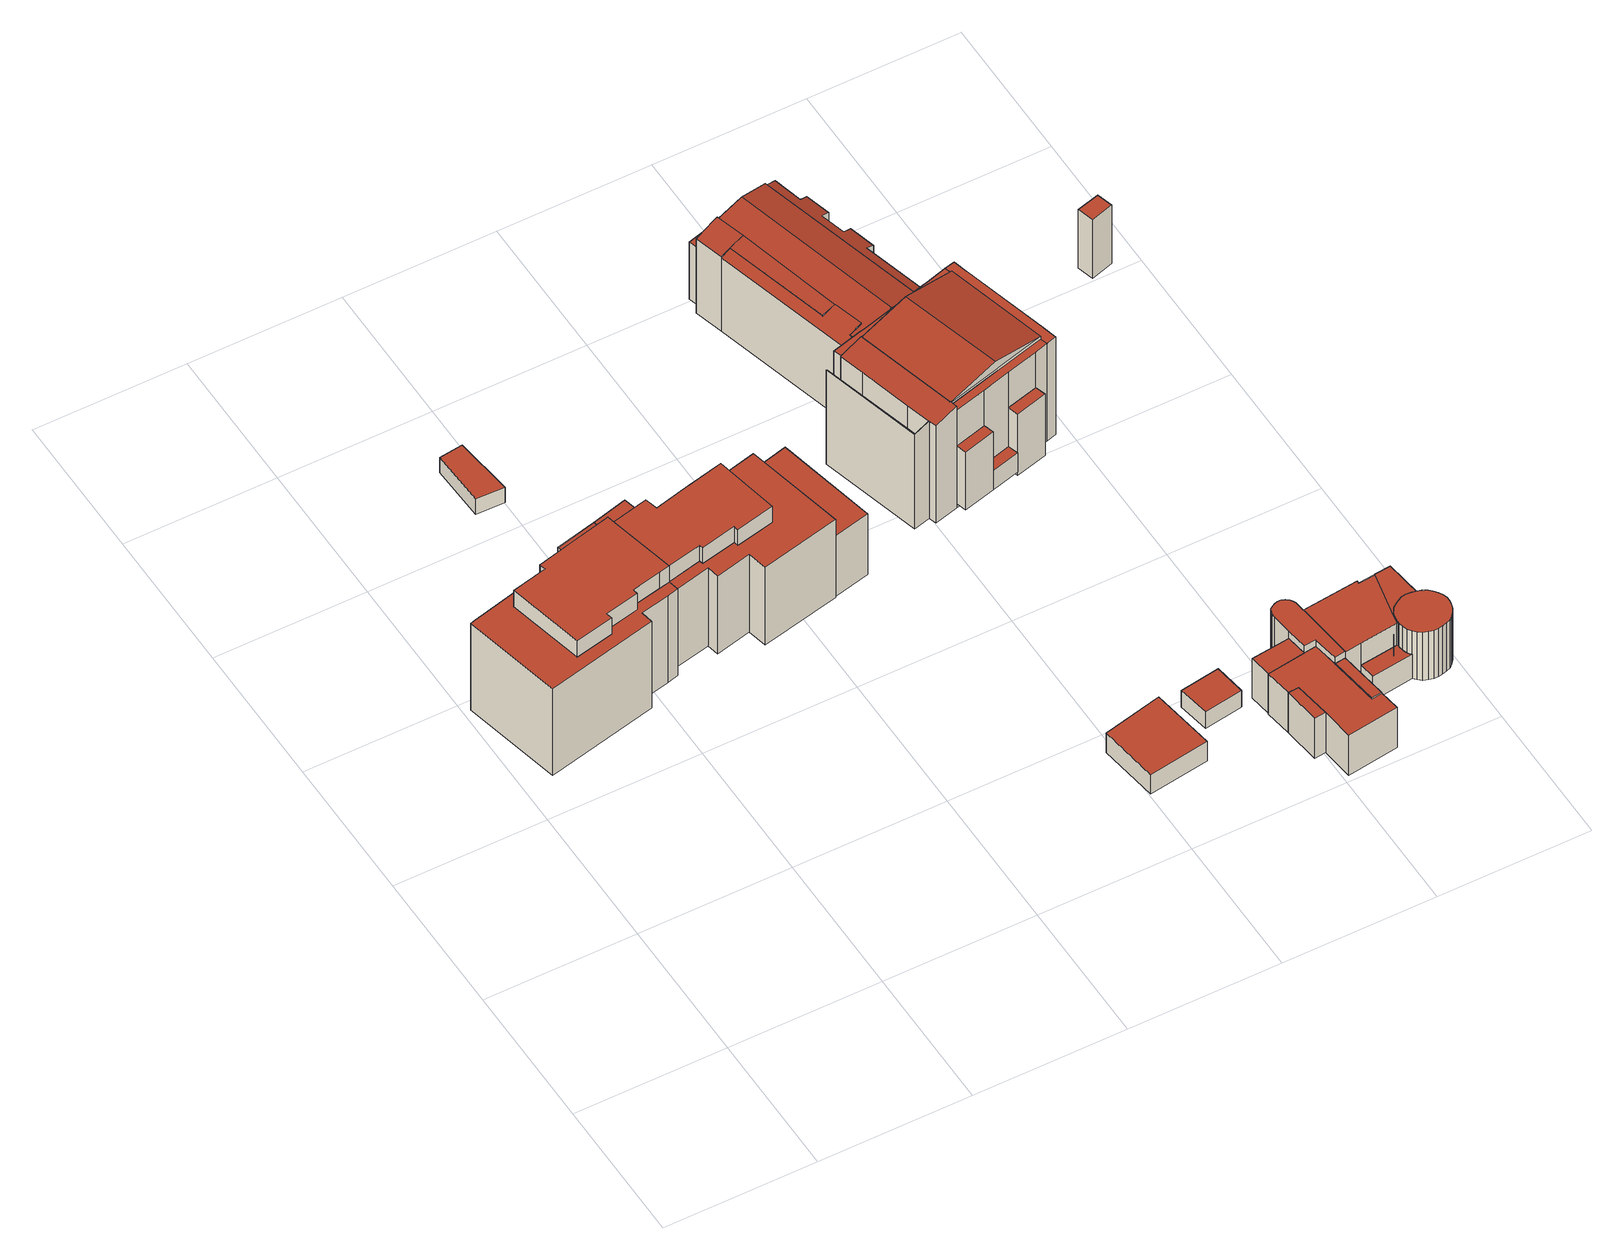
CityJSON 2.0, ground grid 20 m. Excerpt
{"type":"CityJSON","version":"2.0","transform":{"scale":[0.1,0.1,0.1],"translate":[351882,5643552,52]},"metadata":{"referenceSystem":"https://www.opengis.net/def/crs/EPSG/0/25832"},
"CityObjects":{
"building1":{"type":"Building","attributes":{"Gemeindeschluessel":"05315000","Geometrietyp2DReferenz":"3000","function":"31001_1010"},"address":[{"country":"Germany","locality":"Köln","thoroughfareNumber":"395","thoroughfareName":"Dürener Str."}],"children":["building1-1","building1-2","building1-3"]},
"building1-1":{"type":"BuildingPart","attributes":{"roofType":"1000","measuredHeight":15.23,"storeysAboveGround":5},"parents":["building1"],"geometry":[{"type":"MultiSurface","lod":"2","boundaries":[[[0,1,2,3,4,5,6,7,8,9,10,11,12,13]],[[14,15,16,17,18,19,20,21,22,23,24,25,26,27]],[[9,16,15,10]],[[6,19,18,7]],[[5,20,19,6]],[[2,1,28,29]],[[24,23,29,28]],[[1,0,30,28]],[[25,24,28,30]],[[0,13,31,30]],[[26,25,30,31]],[[13,12,32,31]],[[27,26,31,32]],[[12,11,33,32]],[[14,27,32,33]],[[11,10,34,33]],[[15,14,33,34]],[[35,36,17,16]],[[9,8,37,38]],[[36,35,38,37]],[[36,39,18,17]],[[8,7,40,37]],[[39,36,37,40]],[[5,4,41,42]],[[21,20,42,41]],[[4,3,43,41]],[[22,21,41,43]],[[3,2,29,43]],[[23,22,43,29]]],"semantics":{"surfaces":[{"type":"RoofSurface"},{"type":"GroundSurface"},{"type":"WallSurface"},{"type":"ClosureSurface"}],"values":[0,1,2,2,2,2,3,2,3,2,3,2,3,2,3,2,3,2,2,3,2,2,3,2,3,2,3,2,3]}}]},
"building1-2":{"type":"BuildingPart","attributes":{"roofType":"1000","measuredHeight":14.32,"storeysAboveGround":5},"address":[{"country":"Germany","locality":"Köln","thoroughfareNumber":"395","thoroughfareName":"Dürener Str."}],"parents":["building1"],"geometry":[{"type":"MultiSurface","lod":"2","boundaries":[[[44,45,46,47]],[[34,48,45,44]],[[49,50,51,42]],[[52,53,50,49]],[[54,55,53,52]],[[56,57,55,54]],[[58,59,57,56]],[[60,61,59,58]],[[47,46,61,60]],[[58,56,54,52,49,42,41,43,29,28,30,31,32,33,34,44,47,60]],[[45,48,62,63,64,65,66,67,68,69,51,50,53,55,57,59,61,46]],[[15,14,62,48]],[[34,33,14,15]],[[14,27,63,62]],[[33,32,27,14]],[[27,26,64,63]],[[32,31,26,27]],[[26,25,65,64]],[[31,30,25,26]],[[25,24,66,65]],[[30,28,24,25]],[[24,23,67,66]],[[28,29,23,24]],[[23,22,68,67]],[[29,43,22,23]],[[22,21,69,68]],[[43,41,21,22]],[[21,20,51,69]],[[41,42,20,21]]],"semantics":{"surfaces":[{"type":"WallSurface"},{"type":"RoofSurface"},{"type":"GroundSurface"},{"type":"ClosureSurface"}],"values":[0,0,0,0,0,0,0,0,0,1,2,0,3,0,3,0,3,0,3,0,3,0,3,0,3,0,3,0,3]}}]},
"building1-3":{"type":"BuildingPart","attributes":{"roofType":"1000","measuredHeight":11.61,"storeysAboveGround":5},"address":[{"country":"Germany","locality":"Köln","thoroughfareNumber":"395","thoroughfareName":"Dürener Str."}],"parents":["building1"],"geometry":[{"type":"Solid","lod":"2","boundaries":[[[[40,39,70,71]],[[72,73,35,38]],[[71,70,73,72]],[[38,37,40,71,72]],[[39,36,35,73,70]],[[40,37,36,39]],[[37,38,35,36]]]],"semantics":{"surfaces":[{"type":"WallSurface"},{"type":"RoofSurface"},{"type":"GroundSurface"},{"type":"ClosureSurface"}],"values":[[0,0,0,1,2,3,3]]}}]},
"building2":{"type":"Building","attributes":{"Geometrietyp2DReferenz":"3000","Gemeindeschluessel":"05315000","function":"31001_2000","roofType":"1000","measuredHeight":2.49,"storeysAboveGround":1},"address":[{"country":"Germany","locality":"Köln","thoroughfareNumber":"395","thoroughfareName":"Dürener Str."}],"geometry":[{"type":"Solid","lod":"2","boundaries":[[[[74,75,76,77]],[[78,79,75,74]],[[80,81,79,78]],[[77,76,81,80]],[[78,74,77,80]],[[75,79,81,76]]]],"semantics":{"surfaces":[{"type":"WallSurface"},{"type":"RoofSurface"},{"type":"GroundSurface"}],"values":[[0,0,0,0,1,2]]}}]},
"building3":{"type":"Building","attributes":{"Gemeindeschluessel":"05315000","Geometrietyp2DReferenz":"3000","function":"31001_1120"},"address":[{"country":"Germany","locality":"Köln","thoroughfareNumber":"393","thoroughfareName":"Dürener Str."}],"children":["building3-1","building3-2","building3-3","building3-4","building3-5"]},
"building3-1":{"type":"BuildingPart","attributes":{"roofType":"1000","measuredHeight":12.78,"storeysAboveGround":4},"parents":["building3"],"geometry":[{"type":"MultiSurface","lod":"2","boundaries":[[[82,83,84,85]],[[86,87,83,82]],[[49,88,87,86]],[[42,89,88,49]],[[90,91,92,93]],[[94,95,91,90]],[[96,97,98,99]],[[85,84,97,96]],[[99,94,90,93,100,101,102,103,104,42,49,86,82,85,96]],[[83,87,88,89,105,106,107,108,109,92,91,95,98,97,84]],[[20,110,105,89]],[[42,104,110,20]],[[110,111,106,105]],[[104,103,111,110]],[[111,112,107,106]],[[103,102,112,111]],[[112,113,108,107]],[[102,101,113,112]],[[113,114,109,108]],[[101,100,114,113]],[[114,115,92,109]],[[100,93,115,114]],[[116,117,98,95]],[[94,99,118,119]],[[119,118,117,116]]],"semantics":{"surfaces":[{"type":"WallSurface"},{"type":"RoofSurface"},{"type":"GroundSurface"},{"type":"ClosureSurface"}],"values":[0,0,0,0,0,0,0,0,1,2,0,3,0,3,0,3,0,3,0,3,0,3,0,0,3]}}]},
"building3-2":{"type":"BuildingPart","attributes":{"roofType":"1000","measuredHeight":9.91,"storeysAboveGround":4},"address":[{"country":"Germany","locality":"Köln","thoroughfareNumber":"393","thoroughfareName":"Dürener Str."}],"parents":["building3"],"geometry":[{"type":"Solid","lod":"2","boundaries":[[[[120,121,122,123]],[[118,117,121,120]],[[123,122,116,119]],[[118,120,123,119]],[[121,117,116,122]],[[118,119,116,117]]]],"semantics":{"surfaces":[{"type":"WallSurface"},{"type":"RoofSurface"},{"type":"GroundSurface"},{"type":"ClosureSurface"}],"values":[[0,0,0,1,2,3]]}}]},
"building3-3":{"type":"BuildingPart","attributes":{"roofType":"1000","measuredHeight":11.73,"storeysAboveGround":4},"address":[{"country":"Germany","locality":"Köln","thoroughfareNumber":"393","thoroughfareName":"Dürener Str."}],"parents":["building3"],"geometry":[{"type":"Solid","lod":"2","boundaries":[[[[124,125,126,127]],[[40,128,129,130]],[[71,131,128,40]],[[127,126,131,71]],[[40,130,124,127,71]],[[125,129,128,131,126]],[[124,130,129,125]]]],"semantics":{"surfaces":[{"type":"WallSurface"},{"type":"RoofSurface"},{"type":"GroundSurface"},{"type":"ClosureSurface"}],"values":[[0,0,0,0,1,2,3]]}}]},
"building3-4":{"type":"BuildingPart","attributes":{"roofType":"1000","measuredHeight":15.21,"storeysAboveGround":4},"address":[{"country":"Germany","locality":"Köln","thoroughfareNumber":"393","thoroughfareName":"Dürener Str."}],"parents":["building3"],"geometry":[{"type":"MultiSurface","lod":"2","boundaries":[[[132,115,133,134]],[[6,19,20,5]],[[135,136,137,138,139,132,134,140,141,6,5]],[[142,143,133,115,114,113,112,111,110,20,19]],[[129,125,142,19]],[[6,141,124,130]],[[125,129,130,124]],[[125,144,143,142]],[[141,140,145,124]],[[144,125,124,145]],[[144,146,133,143]],[[140,134,147,145]],[[146,144,145,147]],[[132,139,100,93]],[[114,115,93,100]],[[139,138,101,100]],[[113,114,100,101]],[[138,137,102,101]],[[112,113,101,102]],[[137,136,103,102]],[[111,112,102,103]],[[136,135,104,103]],[[110,111,103,104]],[[135,5,42,104]],[[20,110,104,42]]],"semantics":{"surfaces":[{"type":"WallSurface"},{"type":"RoofSurface"},{"type":"GroundSurface"},{"type":"ClosureSurface"}],"values":[0,0,1,2,0,0,3,0,0,3,0,0,3,0,3,0,3,0,3,0,3,0,3,0,3]}}]},
"building3-5":{"type":"BuildingPart","attributes":{"roofType":"1000","measuredHeight":11.7,"storeysAboveGround":4},"address":[{"country":"Germany","locality":"Köln","thoroughfareNumber":"393","thoroughfareName":"Dürener Str."}],"parents":["building3"],"geometry":[{"type":"Solid","lod":"2","boundaries":[[[[148,149,125,124]],[[147,146,149,148]],[[147,148,124,145]],[[149,146,144,125]],[[147,145,144,146]],[[145,124,125,144]]]],"semantics":{"surfaces":[{"type":"WallSurface"},{"type":"RoofSurface"},{"type":"GroundSurface"},{"type":"ClosureSurface"}],"values":[[0,0,1,2,3,3]]}}]},
"building4":{"type":"Building","attributes":{"Geometrietyp2DReferenz":"3000","Gemeindeschluessel":"05315000","function":"31001_1010","roofType":"1000","measuredHeight":3.23,"storeysAboveGround":1},"address":[{"country":"Germany","locality":"Köln","thoroughfareNumber":"17a","thoroughfareName":"Werthmannstr."}],"geometry":[{"type":"Solid","lod":"2","boundaries":[[[[150,151,152,153]],[[154,155,151,150]],[[156,157,155,154]],[[153,152,157,156]],[[154,150,153,156]],[[151,155,157,152]]]],"semantics":{"surfaces":[{"type":"WallSurface"},{"type":"RoofSurface"},{"type":"GroundSurface"}],"values":[[0,0,0,0,1,2]]}}]},
"building5":{"type":"Building","attributes":{"Geometrietyp2DReferenz":"3000","Gemeindeschluessel":"05315000","function":"31001_2463","roofType":"1000","measuredHeight":2.62,"storeysAboveGround":1},"address":[{"country":"Germany","locality":"Köln","thoroughfareNumber":"19","thoroughfareName":"Werthmannstr."}],"geometry":[{"type":"Solid","lod":"2","boundaries":[[[[158,159,160,161]],[[162,163,159,158]],[[164,165,163,162]],[[161,160,165,164]],[[162,158,161,164]],[[159,163,165,160]]]],"semantics":{"surfaces":[{"type":"WallSurface"},{"type":"RoofSurface"},{"type":"GroundSurface"}],"values":[[0,0,0,0,1,2]]}}]},
"building6":{"type":"Building","attributes":{"Geometrietyp2DReferenz":"3000","Gemeindeschluessel":"05315000","function":"51009_1610","roofType":"1000","measuredHeight":6.62},"geometry":[{"type":"Solid","lod":"2","boundaries":[[[[166,167,168,169]],[[170,171,167,166]],[[172,173,171,170]],[[169,168,173,172]],[[170,166,169,172]],[[167,171,173,168]]]],"semantics":{"surfaces":[{"type":"WallSurface"},{"type":"RoofSurface"},{"type":"GroundSurface"}],"values":[[0,0,0,0,1,2]]}}]},
"building7":{"type":"Building","attributes":{"Geometrietyp2DReferenz":"3000","Gemeindeschluessel":"05315000","function":"51009_1610","roofType":"1000","measuredHeight":6.49},"geometry":[{"type":"Solid","lod":"2","boundaries":[[[[174,175,176,177]],[[178,179,175,174]],[[180,181,179,178]],[[177,176,181,180]],[[178,174,177,180]],[[175,179,181,176]]]],"semantics":{"surfaces":[{"type":"WallSurface"},{"type":"RoofSurface"},{"type":"GroundSurface"}],"values":[[0,0,0,0,1,2]]}}]},
"building8":{"type":"Building","attributes":{"Gemeindeschluessel":"05315000","Geometrietyp2DReferenz":"3000","function":"31001_1010"},"address":[{"country":"Germany","locality":"Köln","thoroughfareNumber":"387d","thoroughfareName":"Dürener Str."}],"children":["building8-1","building8-2","building8-3","building8-4","building8-5","building8-6","building8-7","building8-8","building8-9","building8-10","building8-11"]},
"building8-1":{"type":"BuildingPart","attributes":{"roofType":"2100","measuredHeight":16.76,"storeysAboveGround":4},"parents":["building8"],"geometry":[{"type":"MultiSurface","lod":"2","boundaries":[[[182,183,184,185]],[[186,187,188,189]],[[190,191,187,186]],[[192,193,191,190]],[[194,195,193,192]],[[196,197,195,194]],[[198,196,194,192,190,186,189,182,185,199,200,201,202,203]],[[204,205,206,184,183,188,187,191,193,195,197,207,208,209]],[[210,211,204,209]],[[202,201,212,213]],[[211,210,213,212]],[[211,214,205,204]],[[201,200,215,212]],[[214,211,212,215]],[[199,216,217]],[[200,217,216,206,205]],[[218,219,184,206]],[[199,185,220,221]],[[221,220,219,218]],[[182,189,222,223]],[[188,183,223,222]],[[224,225,207,197]],[[196,198,226,227]],[[225,224,227,226]],[[198,203,228,226]],[[229,208,207,225]],[[229,225,226,228]],[[229,210,209,208]],[[203,202,213,228]],[[210,229,228,213]]],"semantics":{"surfaces":[{"type":"WallSurface"},{"type":"RoofSurface"},{"type":"GroundSurface"},{"type":"ClosureSurface"}],"values":[0,0,0,0,0,0,1,2,0,0,3,0,0,3,0,3,0,0,3,0,3,0,0,3,0,0,3,0,0,3]}}]},
"building8-2":{"type":"BuildingPart","attributes":{"roofType":"1000","measuredHeight":16.14,"storeysAboveGround":4},"parents":["building8"],"geometry":[{"type":"MultiSurface","lod":"2","boundaries":[[[230,231,205,232]],[[233,234,231,230]],[[235,236,234,233]],[[237,238,236,235]],[[239,240,238,237]],[[241,242,240,239]],[[216,206,243,244]],[[245,241,239,237,235,233,230,232,216,244]],[[205,231,234,236,238,240,242,246,243,206]],[[232,200,217]],[[216,217,200,205,206]],[[245,246,242,241]],[[247,248,243,246]],[[245,244,248,247]]],"semantics":{"surfaces":[{"type":"WallSurface"},{"type":"RoofSurface"},{"type":"GroundSurface"},{"type":"ClosureSurface"}],"values":[0,0,0,0,0,0,0,1,2,0,3,3,0,3]}}]},
"building8-3":{"type":"BuildingPart","attributes":{"roofType":"1000","measuredHeight":16.14,"storeysAboveGround":4},"parents":["building8"],"geometry":[{"type":"MultiSurface","lod":"2","boundaries":[[[249,250,242,241]],[[251,252,250,249]],[[253,254,252,251]],[[255,256,257,258]],[[259,260,256,255]],[[255,258,253,251,249,241,245,261,259]],[[246,242,250,252,254,257,256,260,262]],[[263,247,246,262]],[[261,245,247,263]],[[241,242,246,245]],[[264,265,257,254]],[[253,258,266,267]],[[265,264,267,266]],[[261,262,260,259]]],"semantics":{"surfaces":[{"type":"WallSurface"},{"type":"RoofSurface"},{"type":"GroundSurface"},{"type":"ClosureSurface"}],"values":[0,0,0,0,0,1,2,0,3,3,0,0,3,3]}}]},
"building8-4":{"type":"BuildingPart","attributes":{"roofType":"1000","measuredHeight":16.14,"storeysAboveGround":4},"parents":["building8"],"geometry":[{"type":"MultiSurface","lod":"2","boundaries":[[[268,269,260,259]],[[259,261,223,222,270,271,268]],[[272,188,183,262,260,269,273]],[[274,275,272,273]],[[271,270,276,277]],[[275,274,277,276]],[[275,278,188,272]],[[270,222,279,280]],[[278,275,280,279]],[[222,223,183,188]],[[281,263,262,183]],[[223,261,263,281]],[[259,260,262,261]],[[282,283,273,269]],[[268,271,284,285]],[[285,284,283,282]]],"semantics":{"surfaces":[{"type":"WallSurface"},{"type":"RoofSurface"},{"type":"GroundSurface"},{"type":"ClosureSurface"}],"values":[0,1,2,0,0,3,0,0,3,3,0,3,3,0,0,3]}}]},
"building8-5":{"type":"BuildingPart","attributes":{"roofType":"1000","measuredHeight":9.43,"storeysAboveGround":4},"address":[{"country":"Germany","locality":"Köln","thoroughfareNumber":"387d","thoroughfareName":"Dürener Str."}],"parents":["building8"],"geometry":[{"type":"Solid","lod":"2","boundaries":[[[[213,212,286,287]],[[211,210,288,289]],[[212,211,289,286]],[[212,213,210,211]],[[287,288,210,213]],[[286,289,288,287]]]],"semantics":{"surfaces":[{"type":"RoofSurface"},{"type":"GroundSurface"},{"type":"ClosureSurface"}],"values":[[0,1,2,2,2,2]]}}]},
"building8-6":{"type":"BuildingPart","attributes":{"roofType":"1000","measuredHeight":9.44,"storeysAboveGround":4},"address":[{"country":"Germany","locality":"Köln","thoroughfareNumber":"387d","thoroughfareName":"Dürener Str."}],"parents":["building8"],"geometry":[{"type":"MultiSurface","lod":"2","boundaries":[[[290,291,292,293]],[[279,278,291,290]],[[293,280,279,290]],[[275,292,291,278]],[[279,280,275,278]],[[280,293,294,276]],[[276,294,292,275]]],"semantics":{"surfaces":[{"type":"WallSurface"},{"type":"RoofSurface"},{"type":"GroundSurface"},{"type":"ClosureSurface"}],"values":[0,0,1,2,3,0,3]}}]},
"building8-7":{"type":"BuildingPart","attributes":{"roofType":"2100","measuredHeight":9.69,"storeysAboveGround":4},"address":[{"country":"Germany","locality":"Köln","thoroughfareNumber":"387d","thoroughfareName":"Dürener Str."}],"parents":["building8"],"geometry":[{"type":"Solid","lod":"2","boundaries":[[[[266,265,295,296]],[[297,298,264,267]],[[296,295,298,297]],[[267,266,296,297]],[[265,264,298,295]],[[266,267,264,265]]]],"semantics":{"surfaces":[{"type":"WallSurface"},{"type":"RoofSurface"},{"type":"GroundSurface"},{"type":"ClosureSurface"}],"values":[[0,0,0,1,2,3]]}}]},
"building8-8":{"type":"BuildingPart","attributes":{"roofType":"1000","measuredHeight":9.43,"storeysAboveGround":4},"address":[{"country":"Germany","locality":"Köln","thoroughfareNumber":"387d","thoroughfareName":"Dürener Str."}],"parents":["building8"],"geometry":[{"type":"Solid","lod":"2","boundaries":[[[[215,214,224,227]],[[228,213,287,286,212,215,227,226]],[[214,211,289,288,210,229,225,224]],[[215,212,211,214]],[[286,289,211,212]],[[287,288,289,286]],[[213,210,288,287]],[[213,228,229,210]],[[228,226,225,229]],[[226,227,224,225]]]],"semantics":{"surfaces":[{"type":"WallSurface"},{"type":"RoofSurface"},{"type":"GroundSurface"},{"type":"ClosureSurface"}],"values":[[0,1,2,3,3,3,3,3,3,3]]}}]},
"building8-9":{"type":"BuildingPart","attributes":{"roofType":"3100","measuredHeight":17.8,"storeysAboveGround":4},"address":[{"country":"Germany","locality":"Köln","thoroughfareNumber":"387d","thoroughfareName":"Dürener Str."}],"parents":["building8"],"geometry":[{"type":"MultiSurface","lod":"2","boundaries":[[[299,300,220]],[[301,302,303]],[[303,302,300,299]],[[220,300,302,301]],[[263,219,248,247]],[[303,299,261,245]],[[263,247,245,261]],[[299,220,219,281,223,261]],[[261,223,281,263]],[[221,301,248,218]],[[220,221,218,219]],[[301,303,245,244]],[[247,248,244,245]]],"semantics":{"surfaces":[{"type":"WallSurface"},{"type":"RoofSurface"},{"type":"GroundSurface"},{"type":"ClosureSurface"}],"values":[0,0,1,1,2,0,3,0,3,0,3,0,3]}}]},
"building8-10":{"type":"BuildingPart","attributes":{"roofType":"1000","measuredHeight":3.1,"storeysAboveGround":4},"address":[{"country":"Germany","locality":"Köln","thoroughfareNumber":"387d","thoroughfareName":"Dürener Str."}],"parents":["building8"],"geometry":[{"type":"Solid","lod":"2","boundaries":[[[[294,292,304,305]],[[305,277,276,294]],[[274,304,292,275]],[[276,277,274,275]],[[277,305,304,274]],[[294,276,275,292]]]],"semantics":{"surfaces":[{"type":"WallSurface"},{"type":"RoofSurface"},{"type":"GroundSurface"},{"type":"ClosureSurface"}],"values":[[0,1,2,3,3,3]]}}]},
"building8-11":{"type":"BuildingPart","attributes":{"roofType":"1000","measuredHeight":10.06,"storeysAboveGround":4},"address":[{"country":"Germany","locality":"Köln","thoroughfareNumber":"387d","thoroughfareName":"Dürener Str."}],"parents":["building8"],"geometry":[{"type":"MultiSurface","lod":"2","boundaries":[[[306,307,282,285]],[[308,309,307,306]],[[306,285,284,308]],[[282,307,309,283]],[[284,285,282,283]],[[304,274,283,309]],[[308,284,277,305]],[[274,304,305,277]]],"semantics":{"surfaces":[{"type":"WallSurface"},{"type":"RoofSurface"},{"type":"GroundSurface"},{"type":"ClosureSurface"}],"values":[0,0,1,2,3,0,0,3]}}]},
"building9":{"type":"Building","attributes":{"Gemeindeschluessel":"05315000","Geometrietyp2DReferenz":"3000","function":"31001_1010"},"address":[{"country":"Germany","locality":"Köln","thoroughfareNumber":"387c","thoroughfareName":"Dürener Str."}],"children":["building9-1","building9-2","building9-3","building9-4","building9-5","building9-6","building9-7"]},
"building9-1":{"type":"BuildingPart","attributes":{"roofType":"5000","measuredHeight":13.51,"storeysAboveGround":4},"parents":["building9"],"geometry":[{"type":"MultiSurface","lod":"2","boundaries":[[[310,311,312,313]],[[314,315,311,310]],[[316,317,318,319,320,321,314,310,322]],[[310,313,322]],[[313,323,316,322]],[[324,325,326,327,312,311,315,328,329,330]],[[319,318,324,330]],[[318,317,325,324]],[[317,316,331,332]],[[331,326,325,332]],[[316,323,333,331]],[[331,333,327,326]],[[323,313,334,335]],[[312,327,335,334]],[[314,321,328,315]],[[321,320,329,328]],[[320,319,330,329]]],"semantics":{"surfaces":[{"type":"WallSurface"},{"type":"RoofSurface"},{"type":"GroundSurface"},{"type":"ClosureSurface"}],"values":[0,0,1,1,1,2,3,3,0,3,0,3,0,3,3,3,3]}}]},
"building9-2":{"type":"BuildingPart","attributes":{"roofType":"2100","measuredHeight":13.09,"storeysAboveGround":4},"parents":["building9"],"geometry":[{"type":"MultiSurface","lod":"2","boundaries":[[[336,337,338,339]],[[340,324,330,341]],[[340,341,338,337]],[[337,342,336,324,340]],[[336,339,319,318]],[[330,324,318,319]],[[339,343,338,341,330]]],"semantics":{"surfaces":[{"type":"RoofSurface"},{"type":"GroundSurface"},{"type":"ClosureSurface"},{"type":"WallSurface"}],"values":[0,1,2,2,3,2,2]}}]},
"building9-3":{"type":"BuildingPart","attributes":{"roofType":"1000","measuredHeight":9.57,"storeysAboveGround":4},"address":[{"country":"Germany","locality":"Köln","thoroughfareNumber":"387c","thoroughfareName":"Dürener Str."}],"parents":["building9"],"geometry":[{"type":"Solid","lod":"2","boundaries":[[[[344,345,346,347]],[[344,347,348,349]],[[346,345,350,351]],[[348,347,346,351]],[[344,349,350,345]],[[349,348,351,350]]]],"semantics":{"surfaces":[{"type":"WallSurface"},{"type":"RoofSurface"},{"type":"GroundSurface"},{"type":"ClosureSurface"}],"values":[[0,1,2,3,3,3]]}}]},
"building9-4":{"type":"BuildingPart","attributes":{"roofType":"2100","measuredHeight":12.6,"storeysAboveGround":4},"address":[{"country":"Germany","locality":"Köln","thoroughfareNumber":"387c","thoroughfareName":"Dürener Str."}],"parents":["building9"],"geometry":[{"type":"MultiSurface","lod":"2","boundaries":[[[334,312,352,353]],[[354,355,356,357]],[[358,359,355,354]],[[360,361,359,358]],[[362,346,361,360]],[[363,364,345,365]],[[366,367,364,363]],[[368,369,367,366]],[[370,371,369,368]],[[353,352,371,370]],[[368,366,363,365,372,373,362,360,358,354,357,335,334,353,370]],[[312,327,356,355,359,361,346,351,350,345,364,367,369,371,352]],[[334,335,327,312]],[[335,357,374,333]],[[356,327,333,374]],[[373,348,347,362]],[[347,348,351,346]],[[373,372,349,348]],[[348,349,350,351]],[[372,365,344,349]],[[349,344,345,350]]],"semantics":{"surfaces":[{"type":"WallSurface"},{"type":"RoofSurface"},{"type":"GroundSurface"},{"type":"ClosureSurface"}],"values":[0,0,0,0,0,0,0,0,0,0,1,2,3,0,3,0,3,0,3,0,3]}}]},
"building9-5":{"type":"BuildingPart","attributes":{"roofType":"2100","measuredHeight":13.14,"storeysAboveGround":4},"parents":["building9"],"geometry":[{"type":"MultiSurface","lod":"2","boundaries":[[[375,376,377,378]],[[379,380,376,375]],[[381,325,382,383]],[[381,383,379,375,378,337,336]],[[377,376,380,382,325,324,340]],[[378,384,337]],[[377,340,337,384]],[[379,383,385,386]],[[382,380,386,385]],[[381,336,318,317]],[[317,318,324,325]],[[336,342,336,324,340,324]],[[336,342,337,340,324]]],"semantics":{"surfaces":[{"type":"WallSurface"},{"type":"RoofSurface"},{"type":"GroundSurface"},{"type":"ClosureSurface"}],"values":[0,0,0,1,2,0,3,0,3,0,3,0,3]}}]},
"building9-6":{"type":"BuildingPart","attributes":{"roofType":"2100","measuredHeight":13.14,"storeysAboveGround":4},"parents":["building9"],"geometry":[{"type":"MultiSurface","lod":"2","boundaries":[[[387,388,315,389]],[[390,391,388,387]],[[392,393,391,390]],[[384,377,393,392]],[[394,395,338,337,384,392,390,387,389,396]],[[388,391,393,377,340,341,330,329,328,315]],[[340,377,384,337]],[[337,338,341,340]],[[395,339,343]],[[338,343,339,330,341]],[[395,394,320,319]],[[319,320,329,330]],[[394,396,321,320]],[[320,321,328,329]],[[396,389,314,321]],[[321,314,315,328]]],"semantics":{"surfaces":[{"type":"WallSurface"},{"type":"RoofSurface"},{"type":"GroundSurface"},{"type":"ClosureSurface"}],"values":[0,0,0,0,1,2,3,3,0,3,0,3,0,3,0,3]}}]},
"building9-7":{"type":"BuildingPart","attributes":{"roofType":"1000","measuredHeight":9.46,"storeysAboveGround":4},"parents":["building9"],"geometry":[{"type":"MultiSurface","lod":"2","boundaries":[[[397,398,380,386]],[[399,400,398,397]],[[374,356,400,399]],[[385,382,325,332]],[[333,374,399,397,386,385,332]],[[380,398,400,356,327,325,382]],[[385,386,380,382]],[[374,333,327,356]],[[326,325,327]],[[331,332,325,326]],[[333,331,326,327]]],"semantics":{"surfaces":[{"type":"WallSurface"},{"type":"RoofSurface"},{"type":"GroundSurface"},{"type":"ClosureSurface"}],"values":[0,0,0,0,1,2,3,3,0,3,3]}}]},
"building10":{"type":"Building","attributes":{"Geometrietyp2DReferenz":"3000","Gemeindeschluessel":"05315000","function":"51009_1610","roofType":"1000","measuredHeight":6.56},"geometry":[{"type":"Solid","lod":"2","boundaries":[[[[401,402,403,404]],[[405,406,402,401]],[[407,408,406,405]],[[404,403,408,407]],[[405,401,404,407]],[[402,406,408,403]]]],"semantics":{"surfaces":[{"type":"WallSurface"},{"type":"RoofSurface"},{"type":"GroundSurface"}],"values":[[0,0,0,0,1,2]]}}]},
"building11":{"type":"Building","attributes":{"Gemeindeschluessel":"05315000","Geometrietyp2DReferenz":"3000","function":"31001_1010"},"address":[{"country":"Germany","locality":"Köln","thoroughfareNumber":"19","thoroughfareName":"Werthmannstr."}],"children":["building11-1","building11-2","building11-3","building11-4","building11-5"]},
"building11-1":{"type":"BuildingPart","attributes":{"roofType":"1000","measuredHeight":6.58,"storeysAboveGround":2},"parents":["building11"],"geometry":[{"type":"Solid","lod":"2","boundaries":[[[[409,410,411,412]],[[413,414,410,409]],[[415,416,414,413]],[[166,167,416,415]],[[169,168,167,166]],[[172,173,168,169]],[[178,417,173,172]],[[174,418,417,178]],[[412,411,419,420]],[[421,174,178,172,169,166,415,413,409,412,420]],[[410,414,416,167,168,173,417,418,422,419,411]],[[174,421,422,418]],[[421,420,419,422]]]],"semantics":{"surfaces":[{"type":"WallSurface"},{"type":"RoofSurface"},{"type":"GroundSurface"},{"type":"ClosureSurface"}],"values":[[0,0,0,0,0,0,0,0,0,1,2,3,3]]}}]},
"building11-2":{"type":"BuildingPart","attributes":{"roofType":"1000","measuredHeight":7.66,"storeysAboveGround":2},"parents":["building11"],"geometry":[{"type":"MultiSurface","lod":"2","boundaries":[[[423,424,425,426]],[[427,428,424,423]],[[429,430,428,427]],[[431,432,430,429]],[[433,434,432,431]],[[435,436,434,433]],[[437,438,436,435]],[[439,440,438,437]],[[441,442,440,439]],[[443,444,442,441]],[[445,446,444,443]],[[447,448,446,445]],[[449,419,450,451]],[[452,453,418,454]],[[426,425,453,452]],[[454,455,449,451,456,447,445,443,441,439,437,435,433,431,429,427,423,426,452]],[[424,428,430,432,434,436,438,440,442,444,446,448,457,450,419,422,418,453,425]],[[447,456,458,459]],[[457,448,459,458]],[[456,451,460,458]],[[450,457,458,460]],[[449,455,421,420]],[[422,419,420,421]],[[455,454,174,421]],[[418,422,421,174]]],"semantics":{"surfaces":[{"type":"WallSurface"},{"type":"RoofSurface"},{"type":"GroundSurface"},{"type":"ClosureSurface"}],"values":[0,0,0,0,0,0,0,0,0,0,0,0,0,0,0,1,2,0,3,0,3,0,3,0,3]}}]},
"building11-3":{"type":"BuildingPart","attributes":{"roofType":"1000","measuredHeight":7.59,"storeysAboveGround":2},"parents":["building11"],"geometry":[{"type":"MultiSurface","lod":"2","boundaries":[[[461,462,463,464]],[[460,450,465,466]],[[467,468,448,459]],[[469,470,468,467]],[[471,472,470,469]],[[473,474,475,476]],[[464,463,474,473]],[[476,471,469,467,459,458,460,466,461,464,473]],[[462,465,450,457,448,468,470,472,475,474,463]],[[461,466,477,478]],[[465,462,478,477]],[[460,458,457,450]],[[458,459,448,457]],[[471,476,475,472]]],"semantics":{"surfaces":[{"type":"WallSurface"},{"type":"RoofSurface"},{"type":"GroundSurface"},{"type":"ClosureSurface"}],"values":[0,0,0,0,0,0,0,1,2,0,3,3,3,3]}}]},
"building11-4":{"type":"BuildingPart","attributes":{"roofType":"1000","measuredHeight":7.64,"storeysAboveGround":2},"parents":["building11"],"geometry":[{"type":"MultiSurface","lod":"2","boundaries":[[[479,480,481,482]],[[483,484,480,479]],[[485,486,484,483]],[[487,488,486,485]],[[489,490,488,487]],[[491,492,490,489]],[[493,475,492,491]],[[494,495,472,496]],[[497,498,495,494]],[[482,481,498,497]],[[494,496,493,491,489,487,485,483,479,482,497]],[[480,484,486,488,490,492,475,472,495,498,481]],[[493,496,471,476]],[[472,475,476,471]]],"semantics":{"surfaces":[{"type":"WallSurface"},{"type":"RoofSurface"},{"type":"GroundSurface"},{"type":"ClosureSurface"}],"values":[0,0,0,0,0,0,0,0,0,0,1,2,0,3]}}]},
"building11-5":{"type":"BuildingPart","attributes":{"roofType":"1000","measuredHeight":3.94,"storeysAboveGround":2},"parents":["building11"],"geometry":[{"type":"Solid","lod":"2","boundaries":[[[[477,465,499,500]],[[501,463,462,478]],[[502,503,463,501]],[[504,505,503,502]],[[506,507,505,504]],[[508,509,507,506]],[[500,499,509,508]],[[506,504,502,501,478,477,500,508]],[[465,462,463,503,505,507,509,499]],[[477,478,462,465]]]],"semantics":{"surfaces":[{"type":"WallSurface"},{"type":"RoofSurface"},{"type":"GroundSurface"},{"type":"ClosureSurface"}],"values":[[0,0,0,0,0,0,0,1,2,3]]}}]},
"building12":{"type":"Building","attributes":{"Geometrietyp2DReferenz":"3000","Gemeindeschluessel":"05315000","function":"31001_1010","roofType":"1000","measuredHeight":7.85,"storeysAboveGround":2},"address":[{"country":"Germany","locality":"Köln","thoroughfareNumber":"19","thoroughfareName":"Werthmannstr."}],"geometry":[{"type":"Solid","lod":"2","boundaries":[[[[510,475,474,511]],[[512,492,475,510]],[[513,490,492,512]],[[514,488,490,513]],[[515,486,488,514]],[[516,484,486,515]],[[517,480,484,516]],[[518,481,480,517]],[[519,498,481,518]],[[520,521,498,519]],[[522,523,521,520]],[[524,525,523,522]],[[526,527,525,524]],[[528,529,527,526]],[[530,531,529,528]],[[532,533,531,530]],[[534,535,533,532]],[[536,537,535,534]],[[538,539,537,536]],[[540,541,539,538]],[[542,543,541,540]],[[544,545,543,542]],[[546,547,545,544]],[[548,549,547,546]],[[550,551,549,548]],[[552,553,551,550]],[[554,555,553,552]],[[556,557,555,554]],[[558,509,557,556]],[[559,507,509,558]],[[560,505,507,559]],[[561,503,505,560]],[[511,474,503,561]],[[560,559,558,556,554,552,550,548,546,544,542,540,538,536,534,532,530,528,526,524,522,520,519,518,517,516,515,514,513,512,510,511,561]],[[475,492,490,488,486,484,480,481,498,521,523,525,527,529,531,533,535,537,539,541,543,545,547,549,551,553,555,557,509,507,505,503,474]]]],"semantics":{"surfaces":[{"type":"WallSurface"},{"type":"RoofSurface"},{"type":"GroundSurface"}],"values":[[0,0,0,0,0,0,0,0,0,0,0,0,0,0,0,0,0,0,0,0,0,0,0,0,0,0,0,0,0,0,0,0,0,1,2]]}}]},
"building13":{"type":"Building","attributes":{"Geometrietyp2DReferenz":"3000","Gemeindeschluessel":"05315000","function":"31001_1000","roofType":"1000","measuredHeight":9.56,"storeysAboveGround":3},"address":[{"country":"Germany","locality":"Köln","thoroughfareNumber":"361","thoroughfareName":"Dürener Str."}],"geometry":[{"type":"Solid","lod":"2","boundaries":[[[[562,563,564,565]],[[566,567,563,562]],[[568,569,567,566]],[[565,564,569,568]],[[566,562,565,568]],[[563,567,569,564]]]],"semantics":{"surfaces":[{"type":"WallSurface"},{"type":"RoofSurface"},{"type":"GroundSurface"}],"values":[[0,0,0,0,1,2]]}}]}
},
"vertices":[
[138,494,173],[136,502,173],[181,512,173],[180,519,173],[219,527,173],[233,530,173],[213,619,173],[211,629,173],[209,628,173],[157,616,173],[109,604,173],[111,596,173],[64,585,173],[87,483,173],[111,596,21],[109,604,21],[157,616,21],[209,628,21],[211,629,21],[213,619,21],[233,530,21],[219,527,21],[180,519,21],[181,512,21],[136,502,21],[138,494,21],[87,483,21],[64,585,21],[136,502,147],[181,512,147],[138,494,147],[87,483,147],[64,585,147],[111,596,147],[109,604,147],[157,616,30],[209,628,30],[209,628,146],[157,616,146],[211,629,30],[211,629,146],[219,527,147],[233,530,147],[180,519,147],
[107,611,147],[107,611,4],[17,589,4],[17,589,147],[109,604,4],[236,516,147],[236,516,4],[233,530,4],[221,512,147],[221,512,4],[183,504,147],[183,504,4],[186,488,147],[186,488,4],[39,455,147],[39,455,4],[10,587,147],[10,587,4],[111,596,4],[64,585,4],[87,483,4],[138,494,4],[136,502,4],[181,512,4],[180,519,4],[219,527,4],
[206,651,30],[206,651,146],[152,638,146],[152,638,30],
[189,819,55],[189,819,30],[180,899,30],[180,899,55],[152,820,55],[152,820,30],[149,895,55],[149,895,30],
[284,510,147],[284,510,19],[331,521,19],[331,521,147],[281,526,147],[281,526,19],[236,516,19],[233,530,19],[361,639,147],[361,639,19],[361,636,19],[361,636,147],[412,651,147],[412,651,19],[337,495,147],[337,495,19],[441,518,19],[441,518,147],[378,550,147],[327,539,147],[326,545,147],[279,535,147],[278,540,147],[278,540,19],[279,535,19],[326,545,19],[327,539,19],[378,550,19],[278,540,21],[279,535,21],[326,545,21],[327,539,21],[378,550,21],[361,636,21],[412,651,20],[441,518,20],[441,518,120],[412,651,120],
[489,529,120],[489,529,20],[460,663,20],[460,663,120],
[261,630,146],[261,630,29],[253,663,29],[253,663,146],[211,629,29],[213,619,29],[213,619,146],[206,651,29],
[361,636,173],[314,625,21],[314,625,173],[278,540,173],[279,535,173],[326,545,173],[327,539,173],[378,550,173],[265,613,173],[261,630,173],[261,630,21],[265,613,21],[265,613,29],[265,613,146],[314,625,29],[314,625,146],
[310,642,146],[310,642,29],
[677,98,47],[677,98,15],[664,184,15],[664,184,47],[597,86,47],[597,86,15],[586,166,47],[586,166,15],
[752,151,40],[752,151,13],[746,193,13],[746,193,40],[701,143,40],[701,143,13],[694,185,40],[694,185,13],
[799,45,78],[799,45,12],[792,93,12],[792,93,78],[784,43,78],[784,43,12],[778,92,78],[778,92,12],
[824,135,78],[824,135,13],[820,163,13],[820,163,78],[773,128,78],[773,128,13],[769,157,78],[769,157,13],
[626,581,182],[626,581,14],[625,581,14],[625,581,182],[597,563,174],[597,563,14],[628,571,14],[628,571,182],[594,573,174],[594,573,14],[572,567,169],[572,567,14],[536,702,169],[536,702,14],[537,702,169],[537,702,14],[573,568,169],[589,716,182],[558,708,174],[567,674,174],[585,606,174],[594,574,174],[567,674,14],[558,708,14],[589,716,14],[573,568,14],[594,574,14],[585,606,14],[585,606,22],[567,674,22],[567,674,116],[585,606,116],[558,708,22],[558,708,116],[589,716,175],[562,709,175],[589,716,15],[625,581,15],[625,581,179],[589,716,179],[628,571,175],[626,581,175],[537,702,22],[573,568,22],[573,568,116],[537,702,116],[594,574,116],[594,574,22],
[555,718,175],[555,718,14],[558,708,175],[596,729,175],[596,729,14],[601,730,175],[601,730,14],[693,755,175],[693,755,14],[698,756,175],[698,756,14],[725,764,175],[725,764,14],[589,717,14],[589,717,175],[728,754,175],[728,754,14],[728,754,15],[589,717,15],
[738,767,175],[738,767,14],[739,767,175],[739,767,14],[744,748,175],[744,748,14],[780,612,175],[780,612,14],[775,631,14],[775,631,175],[767,608,175],[767,608,14],[764,618,175],[764,618,14],[764,618,15],[744,748,21],[775,631,21],[775,631,115],[744,748,115],
[749,603,175],[749,603,14],[670,582,175],[707,592,175],[670,582,14],[707,592,14],[707,592,22],[670,582,22],[670,582,53],[707,592,53],[628,571,22],[628,571,117],[670,582,117],[626,581,15],[749,603,16],[707,592,16],[707,592,117],[749,603,117],
[546,669,116],[564,601,116],[564,601,22],[546,669,22],
[632,557,117],[632,557,22],[674,568,22],[674,568,117],[674,568,53],
[789,635,21],[789,635,118],[758,751,118],[758,751,21],
[764,618,179],[695,599,193],[589,717,179],[658,735,193],[728,754,179],
[711,578,22],[711,578,53],
[753,589,117],[753,589,16],[711,578,117],[711,578,16],
[618,735,150],[618,735,22],[693,755,22],[693,755,150],[601,730,147],[601,730,22],[592,986,157],[555,976,150],[566,938,150],[602,796,150],[613,757,150],[595,752,147],[652,757,157],[628,996,150],[566,938,22],[555,976,22],[592,986,22],[628,996,22],[595,752,22],[613,757,22],[602,796,22],[592,986,116],[555,976,116],[628,996,116],[693,755,148],[628,996,148],
[566,938,153],[546,933,148],[584,792,148],[602,796,152],[546,933,22],[584,792,22],[558,936,151],[592,794,150],
[681,897,118],[681,897,22],[672,930,22],[672,930,118],[661,927,118],[670,894,118],[670,894,22],[661,927,22],
[698,756,22],[698,756,146],[643,1000,143],[643,1000,22],[633,997,22],[633,997,146],[653,961,143],[653,961,22],[663,964,140],[663,964,22],[672,930,140],[690,862,140],[690,862,22],[681,897,140],[680,860,143],[680,860,22],[703,775,143],[703,775,22],[693,773,146],[693,773,22],[670,894,143],[661,927,143],[633,997,116],
[522,967,144],[522,967,22],[532,929,22],[532,929,144],[531,970,146],[531,970,22],[555,976,153],[555,977,22],[555,977,153],[532,929,143],[555,977,116],[531,970,116],
[596,729,146],[596,729,22],[601,730,148],[592,745,146],[592,745,22],[582,743,143],[582,743,22],[613,757,153],[602,796,153],[595,752,148],
[526,989,116],[526,989,22],[628,1017,116],[628,1017,22],
[868,39,79],[868,39,13],[859,105,13],[859,105,79],[854,37,79],[854,37,13],[845,103,79],[845,103,13],
[868,39,78],[868,39,12],[854,37,12],[854,37,78],[872,11,78],[872,11,12],[804,2,78],[804,2,12],[773,128,12],[824,135,12],[845,103,12],[845,103,78],[840,137,78],[840,137,12],
[817,195,89],[817,195,12],[817,190,12],[817,190,89],[818,199,89],[818,199,12],[820,203,89],[820,203,12],[824,206,89],[824,206,12],[828,208,89],[828,208,12],[832,209,89],[832,209,12],[837,209,89],[837,209,12],[841,207,89],[841,207,12],[845,204,89],[845,204,12],[847,201,89],[847,201,12],[849,197,89],[849,197,12],[850,184,89],[850,184,12],[845,103,89],[859,105,12],[859,105,89],[820,163,89],[820,163,12],[824,135,89],[840,137,89],[851,180,89],[851,180,12],[851,180,88],[850,184,88],[859,105,88],
[931,114,88],[931,114,12],[932,114,12],[932,114,88],[881,108,12],[881,108,88],[925,192,88],[925,192,12],[925,188,88],[925,188,12],[947,190,88],[947,190,12],[932,117,88],[932,117,12],[933,123,12],[933,123,88],[881,108,52],[931,114,52],
[961,145,89],[961,145,12],[968,144,12],[968,144,89],[955,144,89],[955,144,12],[949,141,89],[949,141,12],[944,138,89],[944,138,12],[939,134,89],[939,134,12],[936,129,89],[936,129,12],[933,123,89],[968,192,89],[968,192,12],[947,190,89],[974,143,89],[974,143,12],
[884,86,12],[884,86,52],[932,114,52],[932,110,52],[932,110,12],[933,104,52],[933,104,12],[935,98,52],[935,98,12],[939,93,52],[939,93,12],
[933,123,91],[932,117,91],[936,129,91],[939,134,91],[944,138,91],[949,141,91],[955,144,91],[961,145,91],[968,144,91],[974,143,91],[979,141,91],[979,141,12],[985,138,91],[985,138,12],[989,134,91],[989,134,12],[993,129,91],[993,129,12],[996,124,91],[996,124,12],[998,118,91],[998,118,12],[998,112,91],[998,112,12],[997,106,91],[997,106,12],[995,100,91],[995,100,12],[992,95,91],[992,95,12],[988,90,91],[988,90,12],[984,86,91],[984,86,12],[978,84,91],[978,84,12],[972,82,91],[972,82,12],[966,81,91],[966,81,12],[960,81,91],[960,81,12],[954,83,91],[954,83,12],[948,85,91],[948,85,12],[943,89,91],[943,89,12],[939,93,91],[935,98,91],[933,104,91],[932,110,91],
[960,797,120],[960,797,24],[954,818,24],[954,818,120],[930,788,120],[930,788,24],[924,810,120],[924,810,24]
]}
